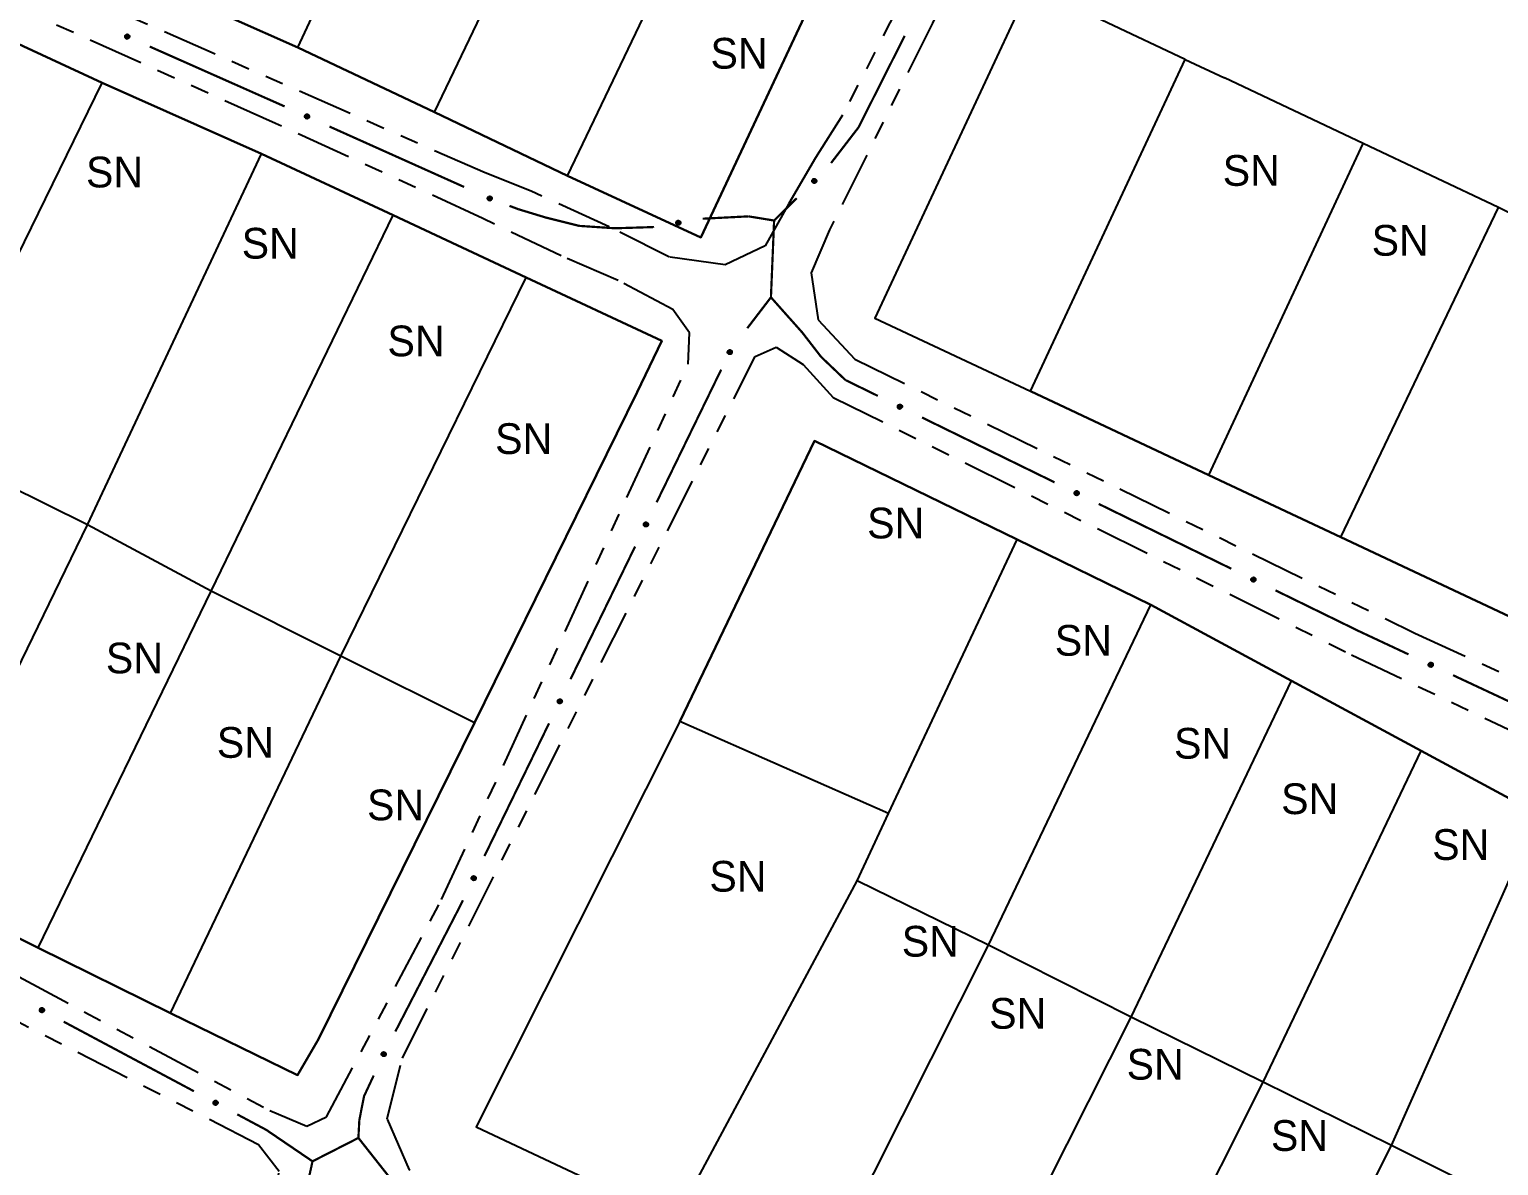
# Model space of a CAD drawing. Extents: x 203665 to 205970, y 4870865 to 4873745.
# Drawn here: x 204870.5 to 204990, y 4873360.3 to 4873452.8 of the extents above; entities that cross this region are included whole.
import ezdxf
from ezdxf.enums import TextEntityAlignment as Align

# ---------------------------------------------------------------- set-up
doc = ezdxf.new("R2010")
doc.units = 0
doc.header["$LTSCALE"] = 1.5
doc.header["$MEASUREMENT"] = 0
doc.linetypes.add('TRACO_25', pattern=[8, 3, -1, 1, -1, 1, -1])
for name, color, linetype in [('CD_MALHA_LOTES', 7, 'CONTINUOUS'), ('RU-QUADRA', 210, 'CONTINUOUS'), ('SV-EIXO-RUA-N-PAV', 6, 'CONTINUOUS'), ('SV-RUA-NAO-PAV', 7, 'CONTINUOUS'), ('Th_NmrPort', 1, 'CONTINUOUS')]:
    doc.layers.add(name, color=color, linetype=linetype)

msp = doc.modelspace()

# ---------------------------------------------------------------- linework, layer by layer
at = {"layer": 'CD_MALHA_LOTES', "linetype": 'Continuous', "flags": 128}
for points in [[(204892.33, 4873451.3), (204904.962786, 4873478.394658)], [(204903.43, 4873446.03), (204916.358864, 4873473.036464)], [(204914.253624, 4873440.848382), (204927.218137, 4873467.930665)], [(204937.79, 4873462.96), (204925.07947, 4873435.835108)], [(204892.33, 4873451.3), (204881.31, 4873456.19)], [(204951.83, 4873456.31), (204939.24, 4873429.28)], [(204964.484201, 4873450.321356), (204951.83, 4873456.31)], [(204867.333858, 4873452.626252), (204876.427089, 4873448.418324)], [(204903.43, 4873446.03), (204892.33, 4873451.3)], [(204951.908738, 4873423.321781), (204964.484201, 4873450.321356)], [(204964.484201, 4873450.321356), (204967.662003, 4873448.817451)], [(204978.946144, 4873443.477192), (204967.662003, 4873448.817451)], [(204862.03, 4873419), (204876.427089, 4873448.418324)], [(204876.427089, 4873448.418324), (204889.362484, 4873442.647148)], [(204914.253624, 4873440.848382), (204903.43, 4873446.03)], [(204966.387296, 4873416.512388), (204978.946144, 4873443.477192)], [(204989.955304, 4873438.26707), (204978.946144, 4873443.477192)], [(204875.23, 4873412.45), (204889.362484, 4873442.647148)], [(204889.362484, 4873442.647148), (204900.077081, 4873437.635754)], [(204925.07947, 4873435.835108), (204914.253624, 4873440.848382)], [(204977.13, 4873411.46), (204989.955304, 4873438.26707)], [(205000.9, 4873432.72), (204989.955304, 4873438.26707)], [(204885.26915, 4873407.069999), (204900.077081, 4873437.635754)], [(204900.077081, 4873437.635754), (204910.892607, 4873432.573887)], [(204895.831224, 4873401.789189), (204910.892607, 4873432.573887)], [(204910.892607, 4873432.573887), (204921.917396, 4873427.414081)], [(204939.24, 4873429.28), (204951.908738, 4873423.321781)], [(204921.917396, 4873427.414081), (204919.926022, 4873423.250298), (204906.681197, 4873396.364436)], [(204966.387296, 4873416.512388), (204951.908738, 4873423.321781)], [(204875.23, 4873412.45), (204862.03, 4873419)], [(204923.375562, 4873396.45416), (204934.34, 4873419.29)], [(204934.34, 4873419.29), (204950.803357, 4873411.253956)], [(204977.13, 4873411.46), (204966.387296, 4873416.512388)], [(204860.981651, 4873383.133872), (204875.23, 4873412.45)], [(204885.26915, 4873407.069999), (204875.23, 4873412.45)], [(204940.363386, 4873388.97121), (204950.803357, 4873411.253956)], [(204950.803357, 4873411.253956), (204961.69, 4873405.94)], [(205021.139367, 4873390.730363), (204977.13, 4873411.46)], [(204871.219246, 4873378.064833), (204885.26915, 4873407.069999)], [(204895.831224, 4873401.789189), (204885.26915, 4873407.069999)], [(204948.48, 4873378.26), (204961.69, 4873405.94)], [(204961.69, 4873405.94), (204973.116343, 4873399.77369)], [(204881.972591, 4873372.740426), (204895.831224, 4873401.789189)], [(204906.681197, 4873396.364436), (204895.831224, 4873401.789189)], [(204960.091679, 4873372.414583), (204973.116343, 4873399.77369)], [(204973.116343, 4873399.77369), (204983.663229, 4873394.081985)], [(204906.681197, 4873396.364436), (204894.005813, 4873370.634489), (204892.306986, 4873367.681349)], [(204923.375562, 4873396.45416), (204906.838488, 4873363.502765)], [(204940.363386, 4873388.97121), (204923.375562, 4873396.45416)], [(204970.811993, 4873367.115041), (204983.663229, 4873394.081985)], [(204983.663229, 4873394.081985), (204993.21, 4873388.93)], [(204937.8, 4873383.5), (204940.363386, 4873388.97121)], [(204981.24, 4873361.96), (204993.21, 4873388.93)], [(204871.219246, 4873378.064833), (204860.981651, 4873383.133872)], [(204923.012198, 4873355.872294), (204937.8, 4873383.5)], [(204948.48, 4873378.26), (204937.8, 4873383.5)], [(204881.972591, 4873372.740426), (204871.219246, 4873378.064833)], [(204934.485047, 4873350.459606), (204948.48, 4873378.26)], [(204960.091679, 4873372.414583), (204948.48, 4873378.26)], [(204892.306986, 4873367.681349), (204881.972591, 4873372.740426)], [(204946.238438, 4873344.914563), (204960.091679, 4873372.414583)], [(204970.811993, 4873367.115041), (204960.091679, 4873372.414583)], [(204957.087645, 4873339.796099), (204970.811993, 4873367.115041)], [(204981.24, 4873361.96), (204970.811993, 4873367.115041)], [(204906.838488, 4873363.502765), (204923.012198, 4873355.872294)], [(204967.606449, 4873334.833512), (204981.24, 4873361.96)], [(204992.22, 4873356.46), (204981.24, 4873361.96)]]:
    msp.add_lwpolyline(points, dxfattribs=at)
at = {"layer": 'RU-QUADRA', "linetype": 'Continuous', "flags": 128}
for points in [[(204858.384811, 4873466.302786), (204871.258635, 4873460.623869), (204881.31, 4873456.19), (204892.33, 4873451.3), (204903.43, 4873446.03), (204914.253624, 4873440.848382), (204925.07947, 4873435.835108), (204937.79, 4873462.96), (204949.42, 4873488.33), (204915.54, 4873499.68), (204893.284718, 4873507.308799), (204881.890949, 4873511.214424), (204869.481131, 4873515.468336)], [(205002.97, 4873465.47), (204978.13485, 4873476.650957), (204961.9, 4873483.96), (204951.83, 4873456.31), (204939.24, 4873429.28), (204951.908738, 4873423.321781), (204966.387296, 4873416.512388), (204977.13, 4873411.46), (205021.139367, 4873390.730363)], [(204860.981651, 4873383.133872), (204871.219246, 4873378.064833), (204881.972591, 4873372.740426), (204892.306986, 4873367.681349), (204894.005813, 4873370.634489), (204906.681197, 4873396.364436), (204919.926022, 4873423.250298), (204921.917396, 4873427.414081), (204910.892607, 4873432.573887), (204900.077081, 4873437.635754), (204889.362484, 4873442.647148), (204876.427089, 4873448.418324), (204867.333858, 4873452.626252)], [(204993.21, 4873388.93), (204983.663229, 4873394.081985), (204973.116343, 4873399.77369), (204961.69, 4873405.94), (204950.803357, 4873411.253956), (204934.34, 4873419.29), (204923.375562, 4873396.45416), (204906.838488, 4873363.502765), (204923.012198, 4873355.872294), (204934.485047, 4873350.459606), (204946.238438, 4873344.914563), (204957.087645, 4873339.796099), (204967.606449, 4873334.833512), (204978.644238, 4873329.460294), (204989.957599, 4873323.952928)]]:
    msp.add_lwpolyline(points, dxfattribs=at)
at = {"layer": 'SV-EIXO-RUA-N-PAV'}
for points in [[(204878.368024, 4873452.33501), (204878.413412, 4873452.353231), (204878.456146, 4873452.35961), (204878.49332, 4873452.354672), (204878.525032, 4873452.341742), (204878.555985, 4873452.324861), (204878.583436, 4873452.300956), (204878.608028, 4873452.267675), (204878.626625, 4873452.222273), (204878.630283, 4873452.178067), (204878.627391, 4873452.141363), (204878.615813, 4873452.10752), (204878.59891, 4873452.077725), (204878.573135, 4873452.050031), (204878.539165, 4873452.02544), (204878.493059, 4873452.007844), (204878.451121, 4873452.001877), (204878.41529, 4873452.007598), (204878.38134, 4873452.019453), (204878.349946, 4873452.037067), (204878.323134, 4873452.060688), (204878.298436, 4873452.094935), (204878.281672, 4873452.140672), (204878.275244, 4873452.182432), (204878.28046, 4873452.218334), (204878.292884, 4873452.251495), (204878.309438, 4873452.282746), (204878.33232, 4873452.311342), (204878.368024, 4873452.33501)], [(204892.98907, 4873445.835828), (204893.034533, 4873445.853858), (204893.077294, 4873445.860058), (204893.114447, 4873445.854963), (204893.146104, 4873445.841901), (204893.176985, 4873445.82489), (204893.204337, 4873445.80087), (204893.228788, 4873445.767486), (204893.247195, 4873445.722006), (204893.250667, 4873445.677785), (204893.247621, 4873445.641093), (204893.235901, 4873445.607299), (204893.218873, 4873445.577576), (204893.192983, 4873445.54999), (204893.158909, 4873445.525541), (204893.11273, 4873445.508139), (204893.070767, 4873445.502349), (204893.034961, 4873445.50822), (204893.001061, 4873445.520218), (204892.969741, 4873445.537963), (204892.943029, 4873445.561696), (204892.918474, 4873445.596047), (204892.901902, 4873445.641853), (204892.895649, 4873445.68364), (204892.901016, 4873445.71952), (204892.913579, 4873445.752629), (204892.930265, 4873445.78381), (204892.953266, 4873445.812309), (204892.98907, 4873445.835828)], [(204934.490789, 4873440.458957), (204934.491206, 4873440.41005), (204934.481563, 4873440.367932), (204934.463409, 4873440.335118), (204934.439807, 4873440.310305), (204934.412801, 4873440.287639), (204934.380532, 4873440.270794), (204934.340576, 4873440.260031), (204934.291519, 4873440.259269), (204934.249022, 4873440.271983), (204934.215899, 4873440.288059), (204934.188608, 4873440.311181), (204934.167029, 4873440.337784), (204934.15064, 4873440.371882), (204934.140128, 4873440.412481), (204934.140556, 4873440.461828), (204934.150292, 4873440.503054), (204934.168685, 4873440.534332), (204934.192103, 4873440.561622), (204934.219951, 4873440.584432), (204934.251722, 4873440.600785), (204934.292618, 4873440.611294), (204934.341318, 4873440.610227), (204934.382547, 4873440.600985), (204934.414075, 4873440.583037), (204934.440423, 4873440.559377), (204934.463486, 4873440.532567), (204934.48177, 4873440.500834), (204934.490789, 4873440.458957)], [(204907.837375, 4873439.159048), (204907.881608, 4873439.179915), (204907.923892, 4873439.188804), (204907.961292, 4873439.186068), (204907.993712, 4873439.175032), (204908.025606, 4873439.160006), (204908.054421, 4873439.137763), (204908.080933, 4873439.105991), (204908.102177, 4873439.061766), (204908.108436, 4873439.017852), (204908.107715, 4873438.981041), (204908.098154, 4873438.946574), (204908.083038, 4873438.915834), (204908.058943, 4873438.886667), (204908.026483, 4873438.860114), (204907.981496, 4873438.839829), (204907.939983, 4873438.831398), (204907.903877, 4873438.834995), (204907.869286, 4873438.844826), (204907.836908, 4873438.860557), (204907.808749, 4873438.882555), (204907.782073, 4873438.915285), (204907.76264, 4873438.959953), (204907.753758, 4873439.001261), (204907.756847, 4873439.037408), (204907.767293, 4873439.071245), (204907.781975, 4873439.103418), (204907.803129, 4873439.133314), (204907.837375, 4873439.159048)], [(204923.105667, 4873437.114148), (204923.133369, 4873437.154455), (204923.165419, 4873437.183432), (204923.199107, 4873437.199907), (204923.232672, 4873437.206703), (204923.267794, 4873437.209788), (204923.30389, 4873437.205085), (204923.342797, 4873437.190992), (204923.383425, 4873437.163488), (204923.410952, 4873437.128704), (204923.428871, 4873437.096541), (204923.437972, 4873437.061949), (204923.440397, 4873437.02778), (204923.434273, 4873436.990447), (204923.419606, 4873436.951158), (204923.39096, 4873436.910974), (204923.359344, 4873436.882781), (204923.326341, 4873436.867702), (204923.291507, 4873436.858772), (204923.255613, 4873436.856052), (204923.220206, 4873436.860872), (204923.180675, 4873436.875711), (204923.141388, 4873436.90451), (204923.112909, 4873436.935722), (204923.09737, 4873436.968504), (204923.089351, 4873437.002997), (204923.085828, 4873437.038186), (204923.089045, 4873437.074667), (204923.105667, 4873437.114148)], [(204927.603701, 4873426.592795), (204927.620325, 4873426.546799), (204927.625207, 4873426.503868), (204927.618972, 4873426.466889), (204927.604943, 4873426.435649), (204927.58699, 4873426.405305), (204927.56214, 4873426.378705), (204927.52802, 4873426.355292), (204927.481996, 4873426.338292), (204927.437689, 4873426.336182), (204927.401109, 4873426.340354), (204927.367691, 4873426.353108), (204927.338505, 4873426.371042), (204927.311729, 4873426.397768), (204927.288339, 4873426.432577), (204927.272365, 4873426.47927), (204927.267868, 4873426.521391), (204927.274837, 4873426.557), (204927.287872, 4873426.590515), (204927.306571, 4873426.621274), (204927.331115, 4873426.647244), (204927.366205, 4873426.670731), (204927.412499, 4873426.685886), (204927.454459, 4873426.690851), (204927.490156, 4873426.684384), (204927.522863, 4873426.670808), (204927.553517, 4873426.653172), (204927.581295, 4873426.629306), (204927.603701, 4873426.592795)], [(204941.197719, 4873422.231708), (204941.243752, 4873422.248229), (204941.286694, 4873422.253015), (204941.323659, 4873422.246699), (204941.354868, 4873422.232599), (204941.385172, 4873422.214579), (204941.411716, 4873422.18967), (204941.435053, 4873422.155498), (204941.45195, 4873422.109436), (204941.453962, 4873422.065124), (204941.449708, 4873422.028553), (204941.43688, 4873421.995164), (204941.41888, 4873421.966018), (204941.392095, 4873421.939301), (204941.357233, 4873421.91599), (204941.310506, 4873421.90012), (204941.268374, 4873421.895716), (204941.232781, 4873421.902765), (204941.199295, 4873421.915874), (204941.168578, 4873421.934643), (204941.142662, 4873421.959244), (204941.119254, 4873421.994386), (204941.104202, 4873422.040714), (204941.09933, 4873422.082684), (204941.105878, 4873422.118368), (204941.119526, 4873422.151044), (204941.137231, 4873422.181658), (204941.161159, 4873422.209383), (204941.197719, 4873422.231708)], [(204955.569967, 4873415.200457), (204955.616, 4873415.216979), (204955.658942, 4873415.221765), (204955.695907, 4873415.215448), (204955.727116, 4873415.201348), (204955.75742, 4873415.183328), (204955.783964, 4873415.158419), (204955.807301, 4873415.124247), (204955.824198, 4873415.078185), (204955.82621, 4873415.033873), (204955.821956, 4873414.997302), (204955.809128, 4873414.963913), (204955.791128, 4873414.934768), (204955.764343, 4873414.908051), (204955.729482, 4873414.884739), (204955.682754, 4873414.868869), (204955.640622, 4873414.864466), (204955.605029, 4873414.871515), (204955.571543, 4873414.884624), (204955.540826, 4873414.903392), (204955.514911, 4873414.927993), (204955.491502, 4873414.963135), (204955.47645, 4873415.009463), (204955.471578, 4873415.051434), (204955.478126, 4873415.087117), (204955.491774, 4873415.119793), (204955.509479, 4873415.150407), (204955.533407, 4873415.178133), (204955.569967, 4873415.200457)], [(204920.784197, 4873412.574267), (204920.800821, 4873412.52827), (204920.805703, 4873412.485339), (204920.799468, 4873412.448361), (204920.785439, 4873412.41712), (204920.767486, 4873412.386776), (204920.742636, 4873412.360177), (204920.708516, 4873412.336763), (204920.662492, 4873412.319764), (204920.618185, 4873412.317653), (204920.581604, 4873412.321826), (204920.548186, 4873412.334579), (204920.519001, 4873412.352514), (204920.492225, 4873412.37924), (204920.468835, 4873412.414049), (204920.452861, 4873412.460741), (204920.448364, 4873412.502862), (204920.455333, 4873412.538472), (204920.468368, 4873412.571987), (204920.487067, 4873412.602746), (204920.511611, 4873412.628716), (204920.546701, 4873412.652202), (204920.592995, 4873412.667358), (204920.634954, 4873412.672323), (204920.670652, 4873412.665855), (204920.703359, 4873412.65228), (204920.734012, 4873412.634644), (204920.761791, 4873412.610777), (204920.784197, 4873412.574267)], [(204969.942215, 4873408.169207), (204969.988248, 4873408.185728), (204970.03119, 4873408.190514), (204970.068155, 4873408.184197), (204970.099364, 4873408.170098), (204970.129668, 4873408.152077), (204970.156212, 4873408.127168), (204970.179549, 4873408.092996), (204970.196446, 4873408.046935), (204970.198458, 4873408.002623), (204970.194204, 4873407.966052), (204970.181376, 4873407.932662), (204970.163376, 4873407.903517), (204970.136591, 4873407.8768), (204970.10173, 4873407.853488), (204970.055002, 4873407.837618), (204970.01287, 4873407.833215), (204969.977277, 4873407.840264), (204969.943791, 4873407.853373), (204969.913074, 4873407.872141), (204969.887159, 4873407.896742), (204969.86375, 4873407.931884), (204969.848698, 4873407.978212), (204969.843827, 4873408.020183), (204969.850374, 4873408.055866), (204969.864022, 4873408.088543), (204969.881727, 4873408.119157), (204969.905655, 4873408.146882), (204969.942215, 4873408.169207)], [(204984.358785, 4873401.234863), (204984.404531, 4873401.252163), (204984.447386, 4873401.257677), (204984.484452, 4873401.251989), (204984.515896, 4873401.238422), (204984.546501, 4873401.220918), (204984.573465, 4873401.196464), (204984.597379, 4873401.162693), (204984.615055, 4873401.116925), (204984.617819, 4873401.072653), (204984.614186, 4873401.036015), (204984.601927, 4873401.002413), (204984.584425, 4873400.972966), (204984.558097, 4873400.945798), (204984.523636, 4873400.921898), (204984.477185, 4873400.905237), (204984.435134, 4873400.900119), (204984.399426, 4873400.906563), (204984.365723, 4873400.919101), (204984.334691, 4873400.937345), (204984.308362, 4873400.961503), (204984.284361, 4873400.996243), (204984.268524, 4873401.042308), (204984.262941, 4873401.08419), (204984.268881, 4873401.119979), (204984.281972, 4873401.152883), (204984.299155, 4873401.183793), (204984.322609, 4873401.211921), (204984.358785, 4873401.234863)], [(204913.785012, 4873398.186376), (204913.801636, 4873398.14038), (204913.806517, 4873398.097448), (204913.800283, 4873398.06047), (204913.786253, 4873398.029229), (204913.7683, 4873397.998886), (204913.743451, 4873397.972286), (204913.709331, 4873397.948873), (204913.663307, 4873397.931873), (204913.618999, 4873397.929762), (204913.582419, 4873397.933935), (204913.549001, 4873397.946689), (204913.519816, 4873397.964623), (204913.493039, 4873397.991349), (204913.46965, 4873398.026158), (204913.453676, 4873398.07285), (204913.449178, 4873398.114972), (204913.456148, 4873398.150581), (204913.469182, 4873398.184096), (204913.487882, 4873398.214855), (204913.512425, 4873398.240825), (204913.547515, 4873398.264311), (204913.593809, 4873398.279467), (204913.635769, 4873398.284432), (204913.671467, 4873398.277964), (204913.704173, 4873398.264389), (204913.734827, 4873398.246753), (204913.762606, 4873398.222886), (204913.785012, 4873398.186376)], [(204906.785826, 4873383.798485), (204906.80245, 4873383.752489), (204906.807332, 4873383.709558), (204906.801097, 4873383.672579), (204906.787068, 4873383.641339), (204906.769115, 4873383.610995), (204906.744265, 4873383.584395), (204906.710145, 4873383.560982), (204906.664121, 4873383.543982), (204906.619814, 4873383.541872), (204906.583234, 4873383.546044), (204906.549816, 4873383.558798), (204906.52063, 4873383.576732), (204906.493854, 4873383.603458), (204906.470464, 4873383.638267), (204906.45449, 4873383.684959), (204906.449993, 4873383.727081), (204906.456962, 4873383.76269), (204906.469997, 4873383.796205), (204906.488696, 4873383.826964), (204906.51324, 4873383.852934), (204906.54833, 4873383.87642), (204906.594624, 4873383.891576), (204906.636584, 4873383.896541), (204906.672281, 4873383.890074), (204906.704988, 4873383.876498), (204906.735642, 4873383.858862), (204906.76342, 4873383.834995), (204906.785826, 4873383.798485)], [(204871.449837, 4873373.152271), (204871.496431, 4873373.167137), (204871.539516, 4873373.170387), (204871.576232, 4873373.162753), (204871.606917, 4873373.147549), (204871.636558, 4873373.128457), (204871.662196, 4873373.102616), (204871.684298, 4873373.067632), (204871.699539, 4873373.020997), (204871.699967, 4873372.976641), (204871.694409, 4873372.940245), (204871.680397, 4873372.907335), (204871.661368, 4873372.878851), (204871.633645, 4873372.853108), (204871.597974, 4873372.831056), (204871.550709, 4873372.816866), (204871.508447, 4873372.81397), (204871.473128, 4873372.822285), (204871.440132, 4873372.836582), (204871.410105, 4873372.856435), (204871.385084, 4873372.881947), (204871.362946, 4873372.917902), (204871.349558, 4873372.964738), (204871.346189, 4873373.006856), (204871.354006, 4873373.042282), (204871.368813, 4873373.074451), (204871.387599, 4873373.104413), (204871.412503, 4873373.131266), (204871.449837, 4873373.152271)], [(204899.467235, 4873369.487538), (204899.484598, 4873369.441815), (204899.490172, 4873369.398969), (204899.484535, 4873369.361894), (204899.471011, 4873369.330432), (204899.45355, 4873369.299802), (204899.429133, 4873369.272805), (204899.395395, 4873369.248844), (204899.349651, 4873369.231104), (204899.305384, 4873369.228279), (204899.268741, 4873369.231861), (204899.235121, 4873369.244074), (204899.205651, 4873369.261535), (204899.178446, 4873369.287826), (204899.154498, 4873369.322253), (204899.137773, 4873369.368682), (204899.132597, 4873369.410725), (204899.138991, 4873369.446442), (204899.151483, 4873369.480163), (204899.169684, 4873369.511219), (204899.193805, 4873369.537582), (204899.228512, 4873369.561632), (204899.274555, 4873369.577532), (204899.31643, 4873369.583173), (204899.352227, 4873369.577283), (204899.385148, 4873369.564237), (204899.416083, 4873369.547097), (204899.444242, 4873369.523682), (204899.467235, 4873369.487538)], [(204885.561795, 4873365.612202), (204885.608389, 4873365.627068), (204885.651474, 4873365.630317), (204885.68819, 4873365.622684), (204885.718875, 4873365.607479), (204885.748516, 4873365.588388), (204885.774154, 4873365.562547), (204885.796256, 4873365.527563), (204885.811497, 4873365.480928), (204885.811924, 4873365.436572), (204885.806367, 4873365.400176), (204885.792355, 4873365.367266), (204885.773326, 4873365.338782), (204885.745603, 4873365.313039), (204885.709932, 4873365.290987), (204885.662667, 4873365.276796), (204885.620405, 4873365.273901), (204885.585086, 4873365.282216), (204885.55209, 4873365.296513), (204885.522062, 4873365.316366), (204885.497042, 4873365.341877), (204885.474904, 4873365.377833), (204885.461516, 4873365.424669), (204885.458147, 4873365.466787), (204885.465964, 4873365.502213), (204885.480771, 4873365.534382), (204885.499557, 4873365.564344), (204885.524461, 4873365.591197), (204885.561795, 4873365.612202)]]:
    msp.add_lwpolyline(points, close=True, dxfattribs=at)
for points in [[(204878.393151, 4873452.343931), (204878.588802, 4873452.286931)], [(204878.413412, 4873452.353231), (204878.583436, 4873452.300956)], [(204878.437757, 4873452.356973), (204878.561219, 4873452.315599)], [(204878.456146, 4873452.35961), (204878.555985, 4873452.324861)], [(204878.275244, 4873452.182432), (204878.59891, 4873452.077725)], [(204878.280035, 4873452.159756), (204878.581274, 4873452.064838)], [(204878.28046, 4873452.218334), (204878.615813, 4873452.10752)], [(204878.280712, 4873452.198272), (204878.604399, 4873452.093389)], [(204878.281672, 4873452.140672), (204878.573135, 4873452.050031)], [(204878.288871, 4873452.233466), (204878.618935, 4873452.122766)], [(204878.292884, 4873452.251495), (204878.627391, 4873452.141363)], [(204878.294184, 4873452.117644), (204878.55316, 4873452.038503)], [(204878.298436, 4873452.094935), (204878.539165, 4873452.02544)], [(204878.305067, 4873452.266585), (204878.625014, 4873452.163363)], [(204878.309438, 4873452.282746), (204878.630283, 4873452.178067)], [(204878.316784, 4873452.077752), (204878.508833, 4873452.019365)], [(204878.323134, 4873452.060688), (204878.493059, 4873452.007844)], [(204878.325145, 4873452.294996), (204878.624443, 4873452.202433)], [(204878.33232, 4873452.311342), (204878.626625, 4873452.222273)], [(204878.340765, 4873452.047697), (204878.466028, 4873452.007017)], [(204878.349946, 4873452.037067), (204878.451121, 4873452.001877)], [(204878.350211, 4873452.321191), (204878.613342, 4873452.244685)], [(204878.368024, 4873452.33501), (204878.608028, 4873452.267675)], [(204892.895649, 4873445.68364), (204893.218873, 4873445.577576)], [(204892.900345, 4873445.660944), (204893.201183, 4873445.564763)], [(204892.901016, 4873445.71952), (204893.235901, 4873445.607299)], [(204892.901184, 4873445.699457), (204893.224428, 4873445.593216)], [(204892.901902, 4873445.641853), (204893.192983, 4873445.54999)], [(204892.909491, 4873445.734617), (204893.239087, 4873445.622533)], [(204892.913579, 4873445.752629), (204893.247621, 4873445.641093)], [(204892.914318, 4873445.618773), (204893.172959, 4873445.538546)], [(204892.918474, 4873445.596047), (204893.158909, 4873445.525541)], [(204892.925826, 4873445.767668), (204893.245336, 4873445.663103)], [(204892.930265, 4873445.78381), (204893.250667, 4873445.677785)], [(204892.93675, 4873445.578786), (204893.128552, 4873445.519594)], [(204892.943029, 4873445.561696), (204893.11273, 4873445.508139)], [(204892.946022, 4873445.795993), (204893.24493, 4873445.702175)], [(204892.953266, 4873445.812309), (204893.247195, 4873445.722006)], [(204892.960604, 4873445.548631), (204893.085695, 4873445.507426)], [(204892.969741, 4873445.537963), (204893.070767, 4873445.502349)], [(204892.971198, 4873445.822084), (204893.234006, 4873445.744473)], [(204892.98907, 4873445.835828), (204893.228788, 4873445.767486)], [(204893.014233, 4873445.844643), (204893.209643, 4873445.786822)], [(204893.034533, 4873445.853858), (204893.204337, 4873445.80087)], [(204893.058894, 4873445.857497), (204893.182181, 4873445.815606)], [(204893.077294, 4873445.860058), (204893.176985, 4873445.82489)], [(204934.292618, 4873440.611294), (204934.140128, 4873440.412481)], [(204934.251722, 4873440.600785), (204934.140556, 4873440.461828)], [(204934.269927, 4873440.600476), (204934.145532, 4873440.442939)], [(204934.315313, 4873440.606973), (204934.147189, 4873440.394686)], [(204934.233197, 4873440.589105), (204934.149642, 4873440.4873)], [(204934.219951, 4873440.584432), (204934.150292, 4873440.503054)], [(204934.341318, 4873440.610227), (204934.15064, 4873440.371882)], [(204934.359685, 4873440.604793), (204934.16146, 4873440.358904)], [(204934.382547, 4873440.600985), (204934.167029, 4873440.337784)], [(204934.395303, 4873440.590118), (204934.179612, 4873440.326961)], [(204934.414075, 4873440.583037), (204934.188608, 4873440.311181)], [(204934.425099, 4873440.569687), (204934.201667, 4873440.302714)], [(204934.440423, 4873440.559377), (204934.215899, 4873440.288059)], [(204934.450032, 4873440.54253), (204934.237252, 4873440.282251)], [(204934.463486, 4873440.532567), (204934.249022, 4873440.271983)], [(204934.469165, 4873440.513475), (204934.27384, 4873440.268535)], [(204934.48177, 4873440.500834), (204934.291519, 4873440.259269)], [(204934.484417, 4873440.480583), (204934.317231, 4873440.263466)], [(204934.490789, 4873440.458957), (204934.340576, 4873440.260031)], [(204934.489934, 4873440.432308), (204934.365517, 4873440.270912)], [(204934.491206, 4873440.41005), (204934.380532, 4873440.270794)], [(204934.485812, 4873440.386017), (204934.402268, 4873440.286142)], [(204934.481563, 4873440.367932), (204934.412801, 4873440.287639)], [(204907.753758, 4873439.001261), (204908.083038, 4873438.915834)], [(204907.756847, 4873439.037408), (204908.098154, 4873438.946574)], [(204907.758282, 4873439.017396), (204908.087595, 4873438.931794)], [(204907.759879, 4873438.978907), (204908.066194, 4873438.901929)], [(204907.76264, 4873438.959953), (204908.058943, 4873438.886667)], [(204907.764351, 4873439.05301), (204908.100371, 4873438.961978)], [(204907.767293, 4873439.071245), (204908.107715, 4873438.981041)], [(204907.776489, 4873438.937703), (204908.039683, 4873438.873981)], [(204907.778565, 4873439.087027), (204908.104044, 4873439.002863)], [(204907.781975, 4873439.103418), (204908.108436, 4873439.017852)], [(204907.782073, 4873438.915285), (204908.026483, 4873438.860114)], [(204907.796931, 4873439.116573), (204908.10117, 4873439.041831)], [(204907.801403, 4873438.899214), (204907.996563, 4873438.852261)], [(204907.803129, 4873439.133314), (204908.102177, 4873439.061766)], [(204907.808749, 4873438.882555), (204907.981496, 4873438.839829)], [(204907.820408, 4873439.144202), (204908.087595, 4873439.083354)], [(204907.827115, 4873438.870627), (204907.95456, 4873438.837408)], [(204907.836908, 4873438.860557), (204907.939983, 4873438.831398)], [(204907.837375, 4873439.159048), (204908.080933, 4873439.105991)], [(204907.861931, 4873439.169435), (204908.060604, 4873439.124079)], [(204907.881608, 4873439.179915), (204908.054421, 4873439.137763)], [(204907.90569, 4873439.185086), (204908.031378, 4873439.151069)], [(204907.923892, 4873439.188804), (204908.025606, 4873439.160006)], [(204923.085828, 4873437.038186), (204923.410952, 4873437.128704)], [(204923.089045, 4873437.074667), (204923.383425, 4873437.163488)], [(204923.089351, 4873437.002997), (204923.428871, 4873437.096541)], [(204923.091139, 4873437.022309), (204923.414708, 4873437.113543)], [(204923.092123, 4873437.057083), (204923.392596, 4873437.145759)], [(204923.095994, 4873436.985762), (204923.432128, 4873437.076374)], [(204923.09737, 4873436.968504), (204923.437972, 4873437.061949)], [(204923.098487, 4873437.092777), (204923.359954, 4873437.174792)], [(204923.105667, 4873437.114148), (204923.342797, 4873437.190992)], [(204923.10869, 4873436.951939), (204923.436294, 4873437.043862)], [(204923.112909, 4873436.935722), (204923.440397, 4873437.02778)], [(204923.121649, 4873437.13549), (204923.316124, 4873437.196379)], [(204923.129457, 4873436.919494), (204923.432849, 4873437.007283)], [(204923.133369, 4873437.154455), (204923.30389, 4873437.205085)], [(204923.141388, 4873436.90451), (204923.434273, 4873436.990447)], [(204923.151568, 4873437.171053), (204923.277282, 4873437.204974)], [(204923.164559, 4873436.892264), (204923.424025, 4873436.969786)], [(204923.165419, 4873437.183432), (204923.267794, 4873437.209788)], [(204923.180675, 4873436.875711), (204923.419606, 4873436.951158)], [(204923.205469, 4873436.871564), (204923.397714, 4873436.929303)], [(204923.220206, 4873436.860872), (204923.39096, 4873436.910974)], [(204923.242081, 4873436.859819), (204923.36891, 4873436.895315)], [(204923.255613, 4873436.856052), (204923.359344, 4873436.882781)], [(204927.306571, 4873426.621274), (204927.267868, 4873426.521391)], [(204927.331115, 4873426.647244), (204927.272365, 4873426.47927)], [(204927.317516, 4873426.630078), (204927.272483, 4873426.506314)], [(204927.34839, 4873426.652995), (204927.283328, 4873426.463103)], [(204927.366205, 4873426.670731), (204927.288339, 4873426.432577)], [(204927.389048, 4873426.674186), (204927.300905, 4873426.418134)], [(204927.412499, 4873426.685886), (204927.311729, 4873426.397768)], [(204927.431629, 4873426.686855), (204927.326242, 4873426.389117)], [(204927.454459, 4873426.690851), (204927.338505, 4873426.371042)], [(204927.470098, 4873426.684833), (204927.353967, 4873426.365008)], [(204927.490156, 4873426.684384), (204927.367691, 4873426.353108)], [(204927.504985, 4873426.675449), (204927.382819, 4873426.349455)], [(204927.522863, 4873426.670808), (204927.401109, 4873426.340354)], [(204927.537518, 4873426.658105), (204927.423178, 4873426.341961)], [(204927.553517, 4873426.653172), (204927.437689, 4873426.336182)], [(204927.56521, 4873426.637047), (204927.462244, 4873426.341166)], [(204927.581295, 4873426.629306), (204927.481996, 4873426.338292)], [(204927.590513, 4873426.611081), (204927.504858, 4873426.350784)], [(204927.603701, 4873426.592795), (204927.52802, 4873426.355292)], [(204927.611738, 4873426.567373), (204927.547937, 4873426.373833)], [(204927.620325, 4873426.546799), (204927.56214, 4873426.378705)], [(204927.623214, 4873426.522338), (204927.577551, 4873426.400397)], [(204927.625207, 4873426.503868), (204927.58699, 4873426.405305)], [(204941.09933, 4873422.082684), (204941.41888, 4873421.966018)], [(204941.103275, 4873422.059846), (204941.400778, 4873421.953796)], [(204941.104202, 4873422.040714), (204941.392095, 4873421.939301)], [(204941.105383, 4873422.09831), (204941.424949, 4873421.981467)], [(204941.105878, 4873422.118368), (204941.43688, 4873421.995164)], [(204941.114846, 4873422.133177), (204941.440566, 4873422.010284)], [(204941.11585, 4873422.017237), (204941.371705, 4873421.928524)], [(204941.119254, 4873421.994386), (204941.357233, 4873421.91599)], [(204941.119526, 4873422.151044), (204941.449708, 4873422.028553)], [(204941.132262, 4873422.165671), (204941.44815, 4873422.050626)], [(204941.136951, 4873421.976532), (204941.326697, 4873421.911047)], [(204941.137231, 4873422.181658), (204941.453962, 4873422.065124)], [(204941.142662, 4873421.959244), (204941.310506, 4873421.90012)], [(204941.153381, 4873422.193315), (204941.449032, 4873422.08969)], [(204941.159798, 4873421.945607), (204941.283462, 4873421.900298)], [(204941.161159, 4873422.209383), (204941.45195, 4873422.109436)], [(204941.168578, 4873421.934643), (204941.268374, 4873421.895716)], [(204941.179404, 4873422.218561), (204941.439509, 4873422.132326)], [(204941.197719, 4873422.231708), (204941.435053, 4873422.155498)], [(204941.223159, 4873422.239689), (204941.416556, 4873422.175455)], [(204941.243752, 4873422.248229), (204941.411716, 4873422.18967)], [(204941.26822, 4873422.251063), (204941.390058, 4873422.205128)], [(204941.286694, 4873422.253015), (204941.385172, 4873422.214579)], [(204955.471578, 4873415.051434), (204955.791128, 4873414.934768)], [(204955.475524, 4873415.028595), (204955.773026, 4873414.922545)], [(204955.47645, 4873415.009463), (204955.764343, 4873414.908051)], [(204955.477632, 4873415.067059), (204955.797197, 4873414.950216)], [(204955.478126, 4873415.087117), (204955.809128, 4873414.963913)], [(204955.487094, 4873415.101926), (204955.812814, 4873414.979033)], [(204955.488098, 4873414.985986), (204955.743953, 4873414.897273)], [(204955.491502, 4873414.963135), (204955.729482, 4873414.884739)], [(204955.491774, 4873415.119793), (204955.821956, 4873414.997302)], [(204955.50451, 4873415.13442), (204955.820398, 4873415.019376)], [(204955.509199, 4873414.945281), (204955.698945, 4873414.879796)], [(204955.509479, 4873415.150407), (204955.82621, 4873415.033873)], [(204955.514911, 4873414.927993), (204955.682754, 4873414.868869)], [(204955.525629, 4873415.162064), (204955.82128, 4873415.05844)], [(204955.532046, 4873414.914356), (204955.65571, 4873414.869047)], [(204955.533407, 4873415.178133), (204955.824198, 4873415.078185)], [(204955.540826, 4873414.903392), (204955.640622, 4873414.864466)], [(204955.551652, 4873415.18731), (204955.811757, 4873415.101075)], [(204955.569967, 4873415.200457), (204955.807301, 4873415.124247)], [(204955.595407, 4873415.208438), (204955.788804, 4873415.144205)], [(204955.616, 4873415.216979), (204955.783964, 4873415.158419)], [(204955.640468, 4873415.219813), (204955.762306, 4873415.173878)], [(204955.658942, 4873415.221765), (204955.75742, 4873415.183328)], [(204920.487067, 4873412.602746), (204920.448364, 4873412.502862)], [(204920.511611, 4873412.628716), (204920.452861, 4873412.460741)], [(204920.498012, 4873412.61155), (204920.452979, 4873412.487785)], [(204920.528886, 4873412.634466), (204920.463824, 4873412.444574)], [(204920.546701, 4873412.652202), (204920.468835, 4873412.414049)], [(204920.569544, 4873412.655658), (204920.481401, 4873412.399606)], [(204920.592995, 4873412.667358), (204920.492225, 4873412.37924)], [(204920.612124, 4873412.668327), (204920.506738, 4873412.370589)], [(204920.634954, 4873412.672323), (204920.519001, 4873412.352514)], [(204920.650593, 4873412.666305), (204920.534463, 4873412.34648)], [(204920.670652, 4873412.665855), (204920.548186, 4873412.334579)], [(204920.685481, 4873412.65692), (204920.563315, 4873412.330927)], [(204920.703359, 4873412.65228), (204920.581604, 4873412.321826)], [(204920.718014, 4873412.639577), (204920.603674, 4873412.323433)], [(204920.734012, 4873412.634644), (204920.618185, 4873412.317653)], [(204920.745705, 4873412.618519), (204920.64274, 4873412.322638)], [(204920.761791, 4873412.610777), (204920.662492, 4873412.319764)], [(204920.771009, 4873412.592553), (204920.685354, 4873412.332256)], [(204920.784197, 4873412.574267), (204920.708516, 4873412.336763)], [(204920.792234, 4873412.548844), (204920.728432, 4873412.355305)], [(204920.800821, 4873412.52827), (204920.742636, 4873412.360177)], [(204920.803709, 4873412.503809), (204920.758046, 4873412.381869)], [(204920.805703, 4873412.485339), (204920.767486, 4873412.386776)], [(204969.905655, 4873408.146882), (204970.196446, 4873408.046935)], [(204969.9239, 4873408.15606), (204970.184005, 4873408.069824)], [(204969.942215, 4873408.169207), (204970.179549, 4873408.092996)], [(204969.967655, 4873408.177187), (204970.161052, 4873408.112954)], [(204969.988248, 4873408.185728), (204970.156212, 4873408.127168)], [(204970.012716, 4873408.188562), (204970.134554, 4873408.142627)], [(204970.03119, 4873408.190514), (204970.129668, 4873408.152077)], [(204969.843827, 4873408.020183), (204970.163376, 4873407.903517)], [(204969.847772, 4873407.997344), (204970.145274, 4873407.891294)], [(204969.848698, 4873407.978212), (204970.136591, 4873407.8768)], [(204969.84988, 4873408.035809), (204970.169445, 4873407.918965)], [(204969.850374, 4873408.055866), (204970.181376, 4873407.932662)], [(204969.859342, 4873408.070675), (204970.185062, 4873407.947782)], [(204969.860346, 4873407.954735), (204970.116201, 4873407.866022)], [(204969.86375, 4873407.931884), (204970.10173, 4873407.853488)], [(204969.864022, 4873408.088543), (204970.194204, 4873407.966052)], [(204969.876758, 4873408.103169), (204970.192646, 4873407.988125)], [(204969.881447, 4873407.914031), (204970.071193, 4873407.848545)], [(204969.881727, 4873408.119157), (204970.198458, 4873408.002623)], [(204969.887159, 4873407.896742), (204970.055002, 4873407.837618)], [(204969.897877, 4873408.130814), (204970.193528, 4873408.027189)], [(204969.904294, 4873407.883105), (204970.027958, 4873407.837797)], [(204969.913074, 4873407.872141), (204970.01287, 4873407.833215)], [(204984.262941, 4873401.08419), (204984.584425, 4873400.972966)], [(204984.267273, 4873401.061422), (204984.566533, 4873400.960438)], [(204984.268524, 4873401.042308), (204984.558097, 4873400.945798)], [(204984.268727, 4873401.099916), (204984.59023, 4873400.988515)], [(204984.268881, 4873401.119979), (204984.601927, 4873401.002413)], [(204984.277596, 4873401.134938), (204984.605356, 4873401.017593)], [(204984.280568, 4873401.019032), (204984.537892, 4873400.934676)], [(204984.281972, 4873401.152883), (204984.614186, 4873401.036015)], [(204984.284361, 4873400.996243), (204984.523636, 4873400.921898)], [(204984.294458, 4873401.167724), (204984.612254, 4873401.058059)], [(204984.299155, 4873401.183793), (204984.617819, 4873401.072653)], [(204984.302357, 4873400.978692), (204984.493188, 4873400.916437)], [(204984.315105, 4873401.195723), (204984.612473, 4873401.097132)], [(204984.322609, 4873401.211921), (204984.615055, 4873401.116925)], [(204984.340696, 4873401.221407), (204984.602227, 4873401.1396)], [(204984.358785, 4873401.234863), (204984.597379, 4873401.162693)], [(204984.384086, 4873401.243274), (204984.578546, 4873401.182333)], [(204984.404531, 4873401.252163), (204984.573465, 4873401.196464)], [(204984.428947, 4873401.255412), (204984.551548, 4873401.211552)], [(204984.447386, 4873401.257677), (204984.546501, 4873401.220918)], [(204984.308362, 4873400.961503), (204984.477185, 4873400.905237)], [(204984.325726, 4873400.948159), (204984.450142, 4873400.904956)], [(204984.334691, 4873400.937345), (204984.435134, 4873400.900119)], [(204913.487882, 4873398.214855), (204913.449178, 4873398.114972)], [(204913.512425, 4873398.240825), (204913.453676, 4873398.07285)], [(204913.498827, 4873398.223659), (204913.453794, 4873398.099894)], [(204913.529701, 4873398.246575), (204913.464639, 4873398.056683)], [(204913.547515, 4873398.264311), (204913.46965, 4873398.026158)], [(204913.570358, 4873398.267767), (204913.482216, 4873398.011715)], [(204913.593809, 4873398.279467), (204913.493039, 4873397.991349)], [(204913.612939, 4873398.280436), (204913.507553, 4873397.982698)], [(204913.635769, 4873398.284432), (204913.519816, 4873397.964623)], [(204913.651408, 4873398.278414), (204913.535278, 4873397.958589)], [(204913.671467, 4873398.277964), (204913.549001, 4873397.946689)], [(204913.686296, 4873398.269029), (204913.56413, 4873397.943036)], [(204913.704173, 4873398.264389), (204913.582419, 4873397.933935)], [(204913.718829, 4873398.251686), (204913.604489, 4873397.935542)], [(204913.734827, 4873398.246753), (204913.618999, 4873397.929762)], [(204913.74652, 4873398.230628), (204913.643555, 4873397.934747)], [(204913.762606, 4873398.222886), (204913.663307, 4873397.931873)], [(204913.771824, 4873398.204662), (204913.686169, 4873397.944365)], [(204913.785012, 4873398.186376), (204913.709331, 4873397.948873)], [(204913.793049, 4873398.160954), (204913.729247, 4873397.967414)], [(204913.801636, 4873398.14038), (204913.743451, 4873397.972286)], [(204913.804524, 4873398.115919), (204913.758861, 4873397.993978)], [(204913.806517, 4873398.097448), (204913.7683, 4873397.998886)], [(204906.488696, 4873383.826964), (204906.449993, 4873383.727081)], [(204906.51324, 4873383.852934), (204906.45449, 4873383.684959)], [(204906.499641, 4873383.835768), (204906.454608, 4873383.712004)], [(204906.530515, 4873383.858684), (204906.465453, 4873383.668793)], [(204906.54833, 4873383.87642), (204906.470464, 4873383.638267)], [(204906.571173, 4873383.879876), (204906.48303, 4873383.623824)], [(204906.594624, 4873383.891576), (204906.493854, 4873383.603458)], [(204906.613754, 4873383.892545), (204906.508367, 4873383.594807)], [(204906.636584, 4873383.896541), (204906.52063, 4873383.576732)], [(204906.652223, 4873383.890523), (204906.536092, 4873383.570698)], [(204906.672281, 4873383.890074), (204906.549816, 4873383.558798)], [(204906.68711, 4873383.881139), (204906.564944, 4873383.555145)], [(204906.704988, 4873383.876498), (204906.583234, 4873383.546044)], [(204906.719643, 4873383.863795), (204906.605303, 4873383.547651)], [(204906.735642, 4873383.858862), (204906.619814, 4873383.541872)], [(204906.747335, 4873383.842737), (204906.644369, 4873383.546856)], [(204906.76342, 4873383.834995), (204906.664121, 4873383.543982)], [(204906.772638, 4873383.816771), (204906.686983, 4873383.556474)], [(204906.785826, 4873383.798485), (204906.710145, 4873383.560982)], [(204906.793863, 4873383.773063), (204906.730062, 4873383.579523)], [(204906.80245, 4873383.752489), (204906.744265, 4873383.584395)], [(204906.805339, 4873383.728028), (204906.759676, 4873383.606087)], [(204906.807332, 4873383.709558), (204906.769115, 4873383.610995)], [(204871.346189, 4873373.006856), (204871.661368, 4873372.878851)], [(204871.349315, 4873372.983891), (204871.642841, 4873372.867283)], [(204871.349558, 4873372.964738), (204871.633645, 4873372.853108)], [(204871.352796, 4873373.022255), (204871.667984, 4873372.894073)], [(204871.354006, 4873373.042282), (204871.680397, 4873372.907335)], [(204871.36036, 4873372.94086), (204871.612883, 4873372.843066)], [(204871.362946, 4873372.917902), (204871.597974, 4873372.831056)], [(204871.363497, 4873373.056762), (204871.684621, 4873372.922314)], [(204871.368813, 4873373.074451), (204871.694409, 4873372.940245)], [(204871.379994, 4873372.899428), (204871.56728, 4873372.827207)], [(204871.382063, 4873373.088613), (204871.693641, 4873372.96236)], [(204871.385084, 4873372.881947), (204871.550709, 4873372.816866)], [(204871.387599, 4873373.104413), (204871.699967, 4873372.976641)], [(204871.401722, 4873372.867706), (204871.523689, 4873372.81801)], [(204871.404156, 4873373.115486), (204871.695917, 4873373.001368)], [(204871.410105, 4873372.856435), (204871.508447, 4873372.81397)], [(204871.412503, 4873373.131266), (204871.699539, 4873373.020997)], [(204871.431064, 4873373.139786), (204871.687923, 4873373.044316)], [(204871.449837, 4873373.152271), (204871.684298, 4873373.067632)], [(204871.475546, 4873373.159337), (204871.666525, 4873373.088238)], [(204871.496431, 4873373.167137), (204871.662196, 4873373.102616)], [(204871.520984, 4873373.169095), (204871.641104, 4873373.118839)], [(204871.539516, 4873373.170387), (204871.636558, 4873373.128457)], [(204899.169684, 4873369.511219), (204899.132597, 4873369.410725)], [(204899.180485, 4873369.520199), (204899.137455, 4873369.395724)], [(204899.193805, 4873369.537582), (204899.137773, 4873369.368682)], [(204899.210986, 4873369.54361), (204899.148996, 4873369.352694)], [(204899.228512, 4873369.561632), (204899.154498, 4873369.322253)], [(204899.251296, 4873369.565455), (204899.167296, 4873369.308015)], [(204899.274555, 4873369.577532), (204899.178446, 4873369.287826)], [(204899.293667, 4873369.57881), (204899.193098, 4873369.27941)], [(204899.31643, 4873369.583173), (204899.205651, 4873369.261535)], [(204899.332164, 4873369.577408), (204899.221208, 4873369.255752)], [(204899.352227, 4873369.577283), (204899.235121, 4873369.244074)], [(204899.367198, 4873369.568588), (204899.250307, 4873369.240666)], [(204899.385148, 4873369.564237), (204899.268741, 4873369.231861)], [(204899.400007, 4873369.551771), (204899.290782, 4873369.233824)], [(204899.416083, 4873369.547097), (204899.305384, 4873369.228279)], [(204899.428034, 4873369.531163), (204899.329855, 4873369.233659)], [(204899.444242, 4873369.523682), (204899.349651, 4873369.231104)], [(204899.453753, 4873369.505608), (204899.372309, 4873369.243963)], [(204899.467235, 4873369.487538), (204899.395395, 4873369.248844)], [(204899.475681, 4873369.462248), (204899.41501, 4873369.267704)], [(204899.484598, 4873369.441815), (204899.429133, 4873369.272805)], [(204899.487881, 4873369.417404), (204899.444191, 4873369.294743)], [(204899.490172, 4873369.398969), (204899.45355, 4873369.299802)], [(204885.458147, 4873365.466787), (204885.773326, 4873365.338782)], [(204885.461273, 4873365.443822), (204885.754799, 4873365.327214)], [(204885.461516, 4873365.424669), (204885.745603, 4873365.313039)], [(204885.464754, 4873365.482186), (204885.779942, 4873365.354004)], [(204885.465964, 4873365.502213), (204885.792355, 4873365.367266)], [(204885.472318, 4873365.400791), (204885.724841, 4873365.302997)], [(204885.474904, 4873365.377833), (204885.709932, 4873365.290987)], [(204885.475455, 4873365.516693), (204885.796578, 4873365.382245)], [(204885.480771, 4873365.534382), (204885.806367, 4873365.400176)], [(204885.491952, 4873365.359359), (204885.679238, 4873365.287138)], [(204885.494021, 4873365.548544), (204885.805599, 4873365.422291)], [(204885.497042, 4873365.341877), (204885.662667, 4873365.276796)], [(204885.499557, 4873365.564344), (204885.811924, 4873365.436572)], [(204885.51368, 4873365.327637), (204885.635647, 4873365.277941)], [(204885.516114, 4873365.575417), (204885.807875, 4873365.461299)], [(204885.522062, 4873365.316366), (204885.620405, 4873365.273901)], [(204885.524461, 4873365.591197), (204885.811497, 4873365.480928)], [(204885.543022, 4873365.599717), (204885.799881, 4873365.504247)], [(204885.561795, 4873365.612202), (204885.796256, 4873365.527563)], [(204885.587504, 4873365.619268), (204885.778483, 4873365.548169)], [(204885.608389, 4873365.627068), (204885.774154, 4873365.562547)], [(204885.632942, 4873365.629026), (204885.753062, 4873365.578769)], [(204885.651474, 4873365.630317), (204885.748516, 4873365.588388)]]:
    msp.add_lwpolyline(points, dxfattribs=at)
at = {"layer": 'SV-EIXO-RUA-N-PAV', "const_width": 0.18}
for points in [[(204880.282641, 4873451.364583), (204891.250406, 4873446.495485)], [(204941.667495, 4873452.236413), (204938.066191, 4873445.092842)], [(204938.066191, 4873445.092842), (204937.911633, 4873444.786261)], [(204894.899596, 4873444.857374), (204905.84683, 4873439.942289)], [(204937.911633, 4873444.786261), (204935.680517, 4873441.88914)], [(204909.537121, 4873438.404077), (204910.259539, 4873438.13317)], [(204910.259539, 4873438.13317), (204912.391446, 4873437.484329)], [(204932.889035, 4873439.030018), (204931.466848, 4873437.623822)], [(204912.391446, 4873437.484329), (204912.488894, 4873437.454671)], [(204912.488894, 4873437.454671), (204914.330359, 4873436.994304)], [(204914.330359, 4873436.994304), (204915.202891, 4873436.776172)], [(204915.202891, 4873436.776172), (204917.298853, 4873436.63644)], [(204925.237965, 4873437.360381), (204928.234027, 4873437.514026)], [(204928.234027, 4873437.514026), (204928.966734, 4873437.5516)], [(204928.966734, 4873437.5516), (204930.216612, 4873437.348131)], [(204930.216612, 4873437.348131), (204931.050696, 4873437.21235)], [(204931.050696, 4873437.21235), (204930.826788, 4873431.80221)], [(204931.466848, 4873437.623822), (204931.050696, 4873437.21235)], [(204917.298853, 4873436.63644), (204918.110745, 4873436.582315)], [(204918.110745, 4873436.582315), (204920.295984, 4873436.650606)], [(204920.295984, 4873436.650606), (204921.212456, 4873436.679243)], [(204921.212456, 4873436.679243), (204921.294352, 4873436.693225)], [(204930.792187, 4873430.966159), (204928.87068, 4873428.45342)], [(204930.826788, 4873431.80221), (204930.792187, 4873430.966159)], [(204930.792187, 4873430.966159), (204932.78689, 4873428.725364)], [(204932.78689, 4873428.725364), (204933.334799, 4873428.109858)], [(204933.334799, 4873428.109858), (204934.66528, 4873426.388059)], [(204934.66528, 4873426.388059), (204934.865612, 4873426.128806)], [(204934.865612, 4873426.128806), (204936.798682, 4873424.283603)], [(204926.746642, 4873425.082622), (204921.497253, 4873414.291704)], [(204936.798682, 4873424.283603), (204936.846664, 4873424.237801)], [(204936.846664, 4873424.237801), (204939.481876, 4873422.948592)], [(204943.074938, 4873421.190779), (204953.854124, 4873415.917341)], [(204957.447186, 4873414.159529), (204968.226372, 4873408.886091)], [(204919.747457, 4873410.694731), (204914.498068, 4873399.903813)], [(204971.819434, 4873407.128278), (204978.107293, 4873404.052106)], [(204978.107293, 4873404.052106), (204978.628853, 4873403.796946)], [(204978.628853, 4873403.796946), (204982.631019, 4873401.922514)], [(204986.253405, 4873400.225953), (204997.120564, 4873395.136271)], [(204912.748272, 4873396.306841), (204907.498882, 4873385.515922)], [(204905.749086, 4873381.91895), (204905.550514, 4873381.510754)], [(204905.550514, 4873381.510754), (204900.25828, 4873371.248984)], [(204873.288681, 4873372.044961), (204883.87265, 4873366.389909)], [(204898.493096, 4873367.660406), (204898.070211, 4873366.754223)], [(204898.070211, 4873366.754223), (204897.707701, 4873365.977417)], [(204897.707701, 4873365.977417), (204897.487815, 4873364.855999)], [(204887.400639, 4873364.504892), (204889.164634, 4873363.562383)], [(204897.326982, 4873364.03575), (204897.265797, 4873362.873228)], [(204897.487815, 4873364.855999), (204897.326982, 4873364.03575)], [(204889.164634, 4873363.562383), (204889.753915, 4873363.247529)], [(204889.753915, 4873363.247529), (204893.335481, 4873360.810817)], [(204897.265797, 4873362.873228), (204897.250838, 4873362.589017)], [(204897.250838, 4873362.589017), (204893.941305, 4873360.90048)], [(204897.250838, 4873362.589017), (204900.347812, 4873358.663618)], [(204893.519792, 4873360.685422), (204892.978028, 4873358.21739)], [(204893.335481, 4873360.810817), (204893.519792, 4873360.685422)], [(204893.941305, 4873360.90048), (204893.519792, 4873360.685422)]]:
    msp.add_lwpolyline(points, dxfattribs=at)
at = {"layer": 'SV-RUA-NAO-PAV', "linetype": 'TRACO_25'}
for points in [[(204815.17, 4873537.22, 8.787422), (204871.66, 4873518.43, 8.515099), (204917.18, 4873502.76, 8.126063), (204947.23, 4873492.14, 7.698126), (204950.59, 4873488.43, 7.678674), (204951.1, 4873483.23, 7.678674), (204950.14, 4873477.16, 7.707851), (204946.33, 4873466.4, 7.698126), (204941.96, 4873456.24, 7.581415), (204936.62, 4873445.78, 7.591141), (204934.415755, 4873442.314059, 7.610593), (204932.238667, 4873438.594867, 7.610593), (204930.333715, 4873435.14781, 7.610593), (204927.068082, 4873433.605706, 7.610593), (204922.532482, 4873434.24069, 7.610593), (204917.634034, 4873436.689914, 7.620319), (204911.284193, 4873439.592699, 7.639771), (204907.56, 4873441.08, 7.795384), (204870.24, 4873457.5, 7.912095)], [(204993.25, 4873484.62, 7.464705), (204987.95, 4873487.47, 7.503608), (204977.38, 4873488.78, 7.532786), (204970.24, 4873488.82, 7.581415), (204963.81, 4873487.02, 7.581415), (204958.37, 4873483.64, 7.668948), (204954.31, 4873478.46, 7.639771), (204949.71, 4873465.72, 7.610593), (204946.9, 4873459.14, 7.610593), (204943.92, 4873453.28, 7.649497), (204935.55, 4873436.45, 7.474431), (204934.06, 4873432.96, 7.52306), (204934.64, 4873429.14, 7.610593), (204937.61, 4873425.93, 7.649497), (204983.15, 4873403.64, 7.464705), (205075.380741, 4873361.524173, 6.628281)], [(204869.67, 4873375.68, 7.192381), (204890.05, 4873364.82, 7.250736), (204893.05, 4873363.55, 7.35772), (204894.67, 4873364.3, 7.35772), (204904.02, 4873381.99, 7.182655), (204924.074586, 4873425.532337, 7.552238), (204924.165298, 4873428.072274, 7.464705), (204922.804618, 4873429.977226, 7.416076), (204918.35973, 4873432.335738, 7.464705), (204913.733417, 4873434.331402, 7.513334), (204907.36, 4873437.39, 7.639771), (204890.5, 4873445.11, 7.649497), (204845.7, 4873465.27, 8.08716)], [(205030.53906, 4873300.296469, 6.313179), (205020.968887, 4873304.803073, 6.964069), (204978.202378, 4873323.800952, 6.964069), (204953.805847, 4873334.638458, 7.367446), (204925.96, 4873348.05, 7.35772), (204906.21, 4873356.25, 7.279913), (204901.41, 4873359.98, 7.07567), (204899.6, 4873364.15, 6.95896), (204900.83, 4873369.09, 6.861701), (204929.5, 4873426.14, 7.338269), (204931.21, 4873426.92, 7.386898), (204933.42, 4873425.49, 7.425801), (204935.85, 4873422.83, 7.445253), (204978, 4873401.89, 7.425801), (205073.582549, 4873356.493923, 6.735265), (205140.767092, 4873323.692057, 6.747106), (205150.935481, 4873318.727491, 6.579453), (205191.871973, 4873300.29383, 6.579453)], [(204865.474562, 4873303.570794, 6.56959), (204875.339858, 4873324.208564, 6.993655), (204890.184565, 4873355.263044, 6.993655), (204890.81, 4873359.87, 7.095122), (204889.14, 4873362.03, 7.095122), (204869.61, 4873372, 6.997863)]]:
    msp.add_polyline3d(points, dxfattribs=at)

# ---------------------------------------------------------------- texts
at = {"layer": 'Th_NmrPort', "color": 1}
for p in [(204925.877083, 4873450.817538), (204875.101895, 4873441.156142), (204967.52542, 4873441.285975), (204979.633974, 4873435.602368), (204887.761774, 4873435.364921), (204899.613575, 4873427.418827), (204908.367747, 4873419.472733), (204938.61321, 4873412.605123), (204953.870489, 4873403.062869), (204876.71805, 4873401.627691), (204885.741581, 4873394.759033), (204963.566374, 4873394.68915), (204972.272101, 4873390.179321), (204897.954036, 4873389.678445), (204984.555234, 4873386.452977), (204925.787432, 4873383.871304), (204941.426256, 4873378.586252), (204948.533911, 4873372.72071), (204959.712943, 4873368.580328), (204971.444025, 4873362.783794)]:
    msp.add_text('SN', height=2.5, dxfattribs=at).set_placement(p, align=Align.MIDDLE_LEFT)

doc.saveas('drawing.dxf')
